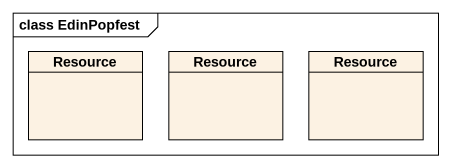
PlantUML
@startuml
mainframe class EdinPopfest
hide circle
hide empty members
class Resource
class "Resource" as Resource_2
class "Resource" as Resource_3
@enduml
